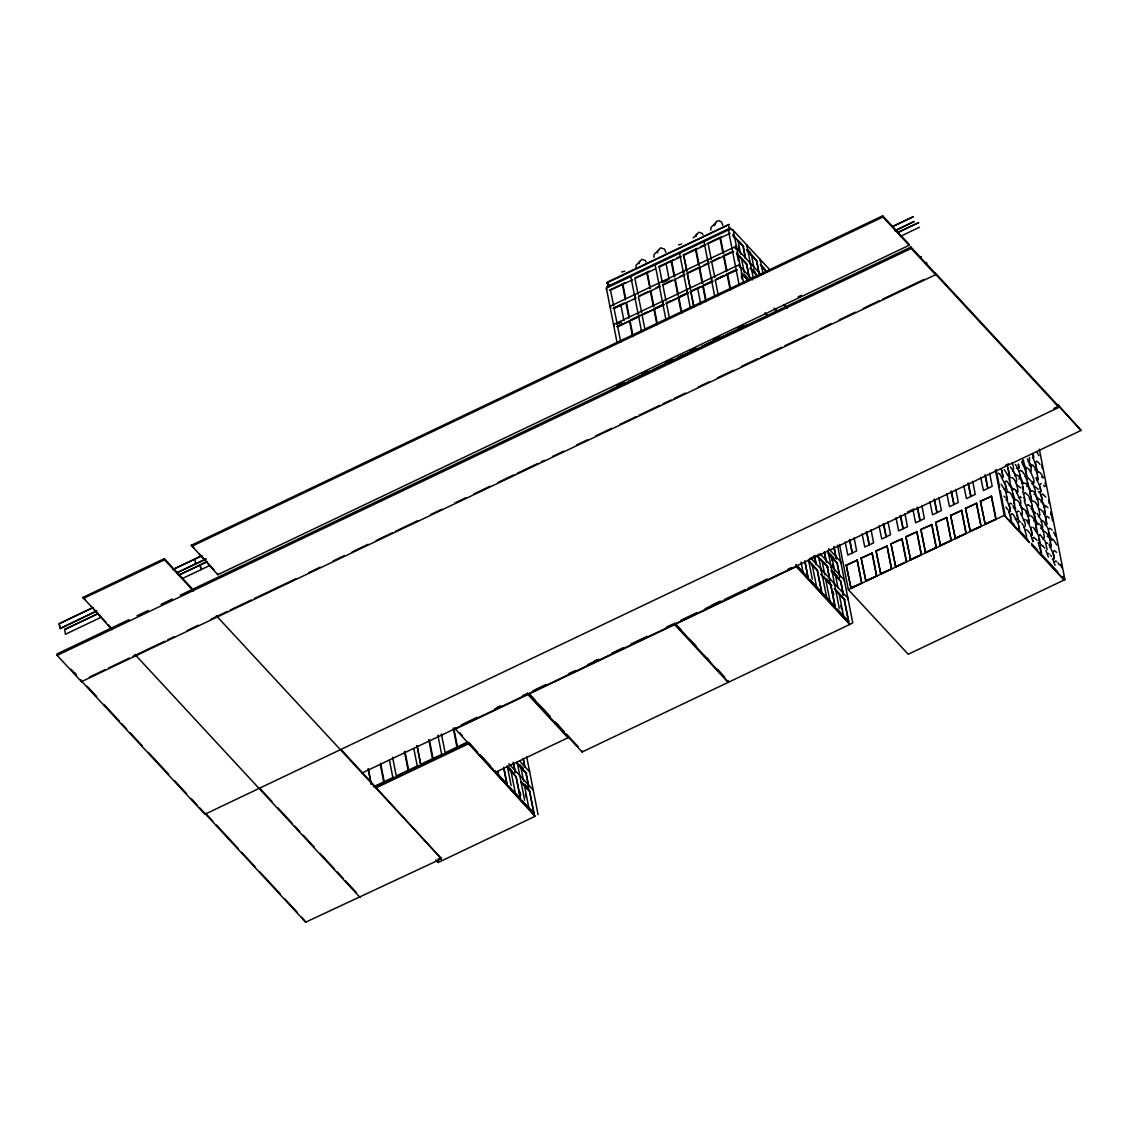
<?xml version="1.0" encoding="UTF-8"?>
<svg xmlns="http://www.w3.org/2000/svg" width="1138" height="1138" viewBox="0 0 1138 1138"><rect width="100%" height="100%" fill="white"/><g stroke="black" fill="none" stroke-linecap="round" stroke-linejoin="round"><path stroke-width="1.5" d="M639.143 263.703L639.272 261.939L641.86 259.364L645.26 260.446L646.043 261.996M657.522 252.835L657.679 250.801L660.652 247.856L664.564 249.094L665.901 252.465M696.072 236.576L696.214 234.798L698.803 232.237L702.203 233.318L702.971 234.869M714.451 225.708L716.428 221.284L718.903 220.658L721.492 221.967L722.829 225.338M635.943 267.572L636.185 265.069L640.21 261.285M653.852 257.288L654.122 254.4L658.746 250.061M710.781 230.161L711.065 227.273L715.688 222.934M693.127 237.942L697.139 234.158M1012.564 470.62L1013.517 469.453L1013.361 466.466L1012.137 462.441M1019.406 471.601L1020.672 470.279L1021.654 470.933M1012.436 489.994L1013.389 488.828M1036.434 461.388L1035.466 462.554L1035.623 465.542L1038.155 472.213M1012.279 497.192L1013.233 496.012L1011.853 489.013L1007.656 482.085M1027.002 479.34L1028.283 478.017L1032.066 482.099M1026.846 486.523L1027.813 485.357L1027.657 482.356L1025.11 475.684M1019.122 498.174L1020.402 496.851L1021.369 497.505M1026.718 505.898L1027.685 504.731M1018.254 522.683L1019.534 521.36L1020.516 522.015M1041.142 502.427L1042.095 501.261L1041.939 498.259L1039.407 491.588M1035.281 512.456L1034.328 513.636L1034.47 516.624L1037.671 524.618M1041.014 521.801L1041.967 520.635M1041.768 528.558L1042.721 527.378L1041.355 520.379L1037.145 513.451M1048.61 529.54L1049.89 528.217M1048.454 536.723L1049.421 535.557L1048.041 528.544L1043.845 521.617M1054.428 562.215L1055.708 560.892L1056.69 561.546M1001.767 477.462L1002.763 476.281L1001.383 469.283M1017.841 468.415L1018.823 467.234L1018.681 464.233M1009.378 485.201L1010.359 484.02L1008.979 477.007L1004.242 469.581M1032.408 457.761L1033.404 456.566L1033.261 453.578M1016.974 492.939L1017.955 491.744C1017.955 487.775 1014.555 474.603 1009.434 478.06L1009.577 481.061M1010.131 503.437L1009.15 504.632L1010.516 511.631M1023.716 493.963L1025.096 492.583L1028.467 495.741M1016.746 512.356L1018.126 510.99L1019.164 511.616M1039.791 484.916L1041.17 483.536M1031.312 501.687C1036.448 498.245 1039.848 511.403 1039.848 515.386L1038.468 516.752M1039.734 492.057L1040.715 490.862L1040.573 487.875L1035.893 477.633M1031.27 508.828L1032.251 507.648L1032.109 504.66L1029.036 496.837M1023.432 520.521L1024.428 519.341M1032.024 527.079L1031.042 528.26L1031.184 531.261M1038.638 535.998L1039.62 534.803M1038.581 543.139L1039.563 541.944L1039.421 538.957L1038.197 534.945L1033.46 527.52M1022.536 464.162L1023.56 462.967L1023.418 459.965M1014.612 475.897C1018.638 472.042 1021.796 482.014 1022.721 485.201M1029.179 465.243C1034.485 461.516 1037.87 474.831 1037.842 478.87L1036.832 480.065M1006.148 492.683C1011.44 488.956 1014.84 502.285 1014.797 506.31L1013.318 507.733M1015.565 482.555L1016.59 481.36L1016.447 478.358L1015.21 474.361L1010.501 466.921M1006.191 499.781L1007.201 498.586L1005.821 491.573L1001.127 484.134M1030.146 471.9L1031.156 470.691L1031.028 467.704L1027.415 458.77M1022.209 483.636C1027.514 479.909 1030.9 493.238 1030.872 497.263L1029.392 498.686M1036.789 472.967C1039.25 469.069 1042.493 476.111 1043.475 477.946M1021.398 515.244L1022.408 514.049C1022.436 510.009 1019.036 496.694 1013.745 500.421L1013.873 503.423M1036.505 499.539L1037.515 498.344M1028.041 516.325C1033.332 512.598 1036.732 525.912 1036.69 529.952L1035.68 531.147M1037.458 506.197L1038.468 505.002C1038.51 500.962 1035.111 487.647 1029.819 491.374L1029.947 494.361M1028.083 523.409L1029.093 522.214L1028.965 519.213M1044.101 507.264L1045.111 506.069M1044.143 514.362L1045.168 513.167C1044.812 507.719 1042.991 501.076 1037.984 498.117M1049.919 539.953C1052.394 536.041 1055.623 543.096 1056.619 544.931M1049.976 547.051L1050.986 545.842C1050.602 540.721 1048.752 532.541 1043.333 531.019M621.618 271.996L624.748 271.185M678.547 244.869L681.676 244.058M607.038 282.267L729.216 224.314M609.954 286.079L606.739 282.992L609.783 286.164M730.041 228.055L606.54 286.89L606.753 287.942L730.255 229.108L730.041 228.055L731.905 230.075M609.399 290.133L625.359 282.537M634.947 277.971L649.314 271.129M658.888 266.562L673.255 259.72M676.456 258.198L679.642 256.676M682.828 255.154L697.196 248.297M700.396 246.775L703.583 245.267M706.783 243.745L721.151 236.889M662.273 282.409L659.201 266.776L666.128 263.632M613.681 305.894L610.509 290.162L632.572 279.792M638.077 294.258L634.919 278.526L655.403 268.924M659.3 266.889L681.378 256.548M686.783 270.901L683.71 255.282L705.773 244.912M711.278 259.379L708.121 243.646L730.169 233.29M609.954 306.335L734.195 247.145L736.058 249.165L735.418 245.851M663.639 281.755L667.736 279.806M663.739 281.868L667.835 279.905M612.969 308.355L624.15 303.035M638.518 296.179L648.091 291.613M656.071 287.814L659.272 286.292M662.458 284.77L672.046 280.204M680.026 276.406L683.213 274.884M686.413 273.362L700.78 266.52M703.967 264.998L707.167 263.475M710.354 261.953L719.927 257.387M723.128 255.865L731.108 252.067M733.128 235.637L743.228 246.263L745.603 258.411M617.251 324.102L613.979 308.256L620.807 304.998L623.965 320.731M614.093 308.37L636.142 298.014M665.958 300.745L662.885 285.112L684.948 274.756M690.353 289.123L687.295 273.49L709.344 263.134M714.849 277.601L711.691 261.868L733.754 251.512M613.524 324.558L737.765 265.353M617.038 323.875L621.135 321.926M617.137 323.989L621.234 322.026M616.554 326.563L622.927 323.519M630.921 319.721L637.294 316.677M640.495 315.155L646.882 312.111M654.862 308.313L662.842 304.515M666.029 302.993L670.823 300.702M678.803 296.904L686.783 293.092M689.984 291.584L699.557 287.018M702.758 285.496L710.738 281.683M717.125 278.654L723.512 275.609M726.698 274.087L734.679 270.275M736.699 253.845L746.798 264.471L749.174 276.619M620.822 342.325L617.664 326.592L639.627 316.122M644.89 328.953L642.06 314.956L664.023 304.5M669.286 317.331L666.47 303.334L688.419 292.864M690.752 291.584L712.929 281.342L690.752 291.584L693.924 307.331M718.434 295.809L715.261 280.076L737.225 269.621M617.763 326.691L639.727 316.222M664.123 304.6L642.06 314.956M688.518 292.978L666.47 303.334M737.324 269.72L715.261 280.076M746.599 250.175L756.699 260.801L759.074 272.949M191.326 545.244L882.675 215.822L908.878 244.101L909.106 245.282L217.742 574.704L191.326 545.244L193.702 547.819M112.093 629.755L82.96 597.393L164.299 558.63L193.204 589.825M191.554 546.425L882.917 217.002L909.106 245.282M83.202 598.56L164.526 559.811L193.432 591.006M95.407 611.732L60.158 628.532L59.162 623.667L92.804 607.635M172.919 569.469L201.767 555.728M92.861 607.692L59.176 623.766L60.229 628.361M172.933 569.541L201.81 555.785M96.929 610.793L60.158 628.532M205.95 558.943L177.059 572.727L205.978 559.057M894.895 230.687L914.17 221.497L894.966 230.758M98.224 613.496L64.553 629.556L98.238 613.581M207.187 561.575L178.31 575.344L207.201 561.66M65.463 634.25L100.77 617.422M182.436 578.517L209.719 565.501M900.272 236.476L919.476 227.216M798.193 296.847L801.408 295.311M616.981 386.109L623.382 383.065M641.633 374.359L648.02 371.315M665.588 362.951L671.961 359.907M689.528 351.542L695.915 348.498M713.469 340.134L719.856 337.09M737.424 328.726L743.811 325.681M677.281 358.086L683.995 354.7M626.042 382.496L610.181 390.05M650.438 370.874L628.475 381.33M674.834 359.238L652.885 369.708M677.167 357.958L697.679 348.37M701.677 346.45L723.64 335.995M746.471 325.112L726.087 334.828M129.007 619.641L56.9 653.994L57.17 655.403L81.495 681.662L935.536 274.727L935.166 272.85L1081.1 430.406L362.026 773.029M137.015 615.814L148.225 610.48M161.055 604.363L172.265 599.029M180.273 595.202L910.926 247.06L935.251 273.319M57.17 655.403L911.211 248.468L935.536 274.727M89.376 677.138L105.393 669.5M108.608 667.978L129.433 658.049M132.634 656.526L164.683 641.263M167.883 639.727L174.299 636.683M187.116 630.566L198.325 625.231M211.142 619.115L227.173 611.476M230.374 609.954L251.199 600.025M254.414 598.503L296.065 578.659M308.896 572.542L320.105 567.208M332.922 561.091L344.145 555.742M352.154 551.93L368.171 544.291M376.18 540.479L392.212 532.84M395.412 531.318L417.845 520.635M430.662 514.518L441.885 509.184M454.702 503.067L465.911 497.719M473.92 493.906L489.952 486.267M497.96 482.455L513.978 474.816M517.193 473.294L538.018 463.365M541.219 461.843L544.433 460.321M552.442 456.494L563.651 451.16M576.468 445.043L587.692 439.695M595.7 435.882L611.732 428.244M619.741 424.431L635.758 416.793M638.959 415.27L659.798 405.341M662.999 403.819L671.007 400.007M674.208 398.471L685.432 393.136M698.248 387.02L709.472 381.671M717.481 377.859L733.498 370.22M741.507 366.408L757.538 358.769M760.739 357.247L781.564 347.318M784.779 345.796L807.212 335.113M820.029 328.996L831.238 323.647M839.247 319.835L855.278 312.196M863.287 308.384L879.304 300.745M882.519 299.223L924.17 279.379M1053.831 408.457L1058.653 406.166M81.367 680.965L204.854 814.267L1058.881 407.347L1058.44 405.114M496.637 707.736L499.852 706.2M594.548 661.078L597.763 659.556M711.719 605.26L719.742 601.433M809.63 558.602L816.06 555.543M907.541 511.944L913.97 508.885M1005.451 465.3L1008.666 463.763M461.431 724.806L477.206 717.296M494.546 709.031L500.848 706.015M522.925 695.503L527.648 693.255L582.101 751.99L728.164 682.387L727.907 681.093M533.153 690.638L545.984 684.507M568.459 673.81L574.875 670.751M587.72 664.635L598.958 659.272M611.803 653.155L623.041 647.807M631.064 643.98L647.109 636.327M666.37 627.152L672.8 624.093M681.121 620.125L697.082 612.514M705.076 608.716L721.037 601.106M724.223 599.584L744.977 589.697M748.178 588.175L767.325 579.043M788.079 569.156L791.28 567.634M455.129 727.808L455.385 729.102L527.904 694.536L567.947 737.765L495.428 772.318L495.172 771.038M528.587 694.223L674.649 624.62L728.164 682.387M674.99 624.463L796.316 566.653L849.83 624.421L728.505 682.231L674.734 623.169M1028.311 461.729L1029.591 460.406L1029.435 457.405M1007.5 475.044L1008.979 473.636L1007.599 466.623M1026.874 467.633L1025.494 469.012L1025.637 472M808.449 561.006L817.44 570.437L821.778 592.528L809.474 579.527M817.24 556.141L827.34 566.767L830.071 580.664M828.251 553.665L837.241 563.097L839.958 576.994M1034.997 469.894L1036.277 468.572L1036.121 465.584L1032.92 457.576M796.003 564.989L808.122 578.076L804.964 560.991M1018.923 478.942L1020.203 477.619L1020.046 474.631M373.42 786.827L393.819 777.112M416.992 745.632L420.662 764.323L442.725 753.968M467.021 742.232L445.157 752.801L441.388 734.01M1025.054 476.338L1026.433 474.973L1026.291 471.971L1021.597 461.744M375.768 786.586L467.917 742.673L535.159 816.273L438.23 862.462L435.84 859.873M376.024 787.88L468.173 743.968M846.203 565.031L857.341 560.195L861.836 583.097L850.996 588.275L846.203 565.031L850.996 588.275M861.11 557.933L872.249 553.082L876.744 575.999L865.904 581.162L861.11 557.933L865.904 581.162M876.018 550.82L887.171 545.984L891.666 568.886L880.812 574.064L876.018 550.82L880.812 574.064M890.94 543.722L902.078 538.871L906.573 561.788L895.734 566.952L890.94 543.722L895.734 566.952M905.848 536.61L916.986 531.773L921.481 554.69L910.642 559.853L905.848 536.61L910.642 559.853M920.756 529.511L931.894 524.661L936.403 547.577L925.55 552.741L920.756 529.511L931.894 524.661M935.664 522.399L946.816 517.562L951.311 540.479L940.457 545.643L935.664 522.399L946.816 517.562M950.586 515.301L961.724 510.45L966.219 533.366L955.379 538.53L950.586 515.301L955.379 538.53M965.493 508.188L976.632 503.352L981.127 526.268L970.287 531.432L965.493 508.188L970.287 531.432M980.401 501.09L991.554 496.239L996.049 519.156L985.195 524.319L980.401 501.09L985.195 524.319M1004.356 489.61L1005.636 488.287L1005.48 485.3L1000.06 474.361M846.501 565.358L857.341 560.195M861.409 558.246L872.249 553.082M876.317 551.148L887.171 545.984M892.775 543.295L902.078 538.871M906.147 536.937L915.436 532.513M950.884 515.614L961.724 510.45M965.792 508.515L976.632 503.352M980.7 501.403L991.554 496.239M1017.102 485.044L1020.871 488.003M1034.655 486.339L1038.283 489.354M820.811 574.363L830.911 584.989L835.249 607.08L822.945 594.079M831.821 571.873L840.811 581.319L843.543 595.202M1034.129 494.404L1035.409 493.081L1035.253 490.094L1032.721 483.422M1019.563 505.073L1020.843 503.75L1020.686 500.763L1015.267 489.824M1008.695 511.958L1010.075 510.578L1009.932 507.591L1006.305 498.672M850.698 587.948L861.836 583.097M865.605 580.849L876.744 575.999M880.513 573.737L891.666 568.886M895.435 566.639L906.573 561.788M910.343 559.526L921.481 554.69M925.251 552.428L936.403 547.577M940.159 545.315L951.311 540.479M955.081 538.217L966.219 533.366M969.989 531.105L981.127 526.268M984.896 524.006L996.049 519.156M839.488 544.433L848.351 589.64L1005.067 514.973L1000.288 490.634M1021.44 507.392L1025.352 510.293L1028.539 517.875M834.282 588.901L844.382 599.527L848.72 621.618L837.525 609.812M1026.248 513.238L1027.529 511.915L1027.372 508.928L1024.172 500.933M1038.994 508.672C1044.2 510.578 1046.163 518.373 1046.533 523.551L1045.153 524.917M495.186 771.208L507.107 784.395L495.912 772.574M497.889 771.45L498.373 774.921L497.704 771.536M1033.845 520.976L1035.125 519.653L1034.968 516.666L1031.312 507.761M1023.901 527.42L1025.281 526.055L1025.139 523.053L1020.459 512.825M1025.893 529.682L1027.201 530.18M507.249 767.41L516.239 776.841L520.578 798.933L508.273 785.931L520.578 798.933M517.15 763.74L526.14 773.171L528.871 787.069M1030.587 535.585L1031.967 534.22L1031.825 531.218L1028.183 522.314L1025.85 519.782M849.361 624.478L852.746 622.87L837.511 545.202M1042.821 539.099L1044.3 537.677C1044.328 533.651 1040.929 520.322 1035.637 524.049L1035.765 527.05M520.72 781.948L529.711 791.394L534.049 813.485L521.745 800.469M1047.785 553.31L1049.094 553.822M1052.479 559.227L1053.859 557.848L1053.717 554.86L1049.037 544.618M199.819 807.923L305.653 922.178L441.444 858.763L341.286 749.7M438.03 859.105L441.217 857.583M1039.35 449.211L1064.94 579.612L908.224 654.279L848.351 589.64M1045.58 505.855L1047.998 507.648M1016.405 467.974L1017.443 468.6M1031.611 483.437L1032.65 484.077L1034.029 482.697L1033.887 479.71L1030.246 470.791L1027.913 468.273M1038.297 491.616L1039.335 492.242M1010.53 503.252L1011.568 503.878M1015.267 519.056L1016.305 519.682L1017.685 518.316L1017.543 515.315L1012.848 505.087M1040.018 534.618L1045.097 541.076L1047.173 549.682M1046.704 542.783L1047.742 543.423M1036.746 461.231L1037.728 461.886M1041.611 476.964L1042.593 477.633M998.51 473.209L999.477 473.863M1007.087 481.602L1006.106 480.947L1004.826 482.27L1007.514 491.929M1013.702 488.671L1014.683 489.34M1027.998 504.575L1028.98 505.229M1042.28 520.479L1043.262 521.133M1040.473 528.046L1041.455 528.701M1047.159 536.226L1048.141 536.88M1012.905 514.291L1011.924 513.622L1010.658 514.945L1010.8 517.946M1050.872 528.871L1052.138 530.08M1042.949 546.112L1041.426 544.988L1040.146 546.311L1041.512 553.324M1049.321 518.06L1046.988 516.225L1045.609 517.591L1046.988 524.604M1003.958 496.154L1005.252 497.349M1056.633 552.357L1054.3 550.522L1052.92 551.887L1054.3 558.9M1038.297 462.369L1040.061 464.404M1022.237 471.416L1024.456 474.361M1029.549 505.727L1030.246 506.453M1005.878 507.036L1008.112 509.98M1013.474 514.774L1018.496 524.376M1042.977 546.14L1044.741 548.175M1027.77 530.678L1030.004 533.608M921.126 256.69L921.04 257.06M926.503 262.48L926.545 263.006M920.827 256.832L921.41 257.558M935.393 274.03L1058.881 407.347M987.713 488.316L984.925 475.015M1009.861 520.151L1014.641 525.315M1018.24 529.198L1027.813 539.54M1031.412 543.409L1037.401 549.882M1039.791 552.471L1057.757 571.859M1062.536 577.023L1064.94 579.612M995.451 470.122L1004.257 515.358L1029.463 542.485M1031.867 545.059L1064.186 579.967L1063.504 576.497L1064.13 579.996L1031.796 545.102M1004.257 515.358L1029.392 542.513M732.246 229.264L769.914 269.919M748.306 250.289L750.682 252.864M739.046 241.313L743.811 246.448M747.382 250.303L754.508 257.999M761.649 265.709L765.205 269.564M733.299 235.552L743.228 246.263M746.77 250.09L756.699 260.801M760.241 264.628L766.856 271.769M761.166 265.908L766.685 271.854M970.771 496.396L967.983 483.095M735.617 247.259L761.208 274.884M753.072 269.791L755.447 272.352M739.06 255.68L747.382 264.67M752.133 269.806L755.703 273.646M736.869 253.76L746.798 264.471M750.34 268.298L756.955 275.439M783.897 304.529L787.212 308.099M750.17 268.383L757.88 276.719M783.726 304.614L787.027 308.185M739.188 265.467L752.503 279.834M744.167 274.23L748.576 278.995M742.63 273.888L748.576 280.318M774.736 308.554L777.112 311.129M741.549 273.163L748.164 280.304M774.011 308.199L777.311 311.769M741.379 273.248L747.993 280.389M774.935 309.479L777.14 311.855M953.815 504.461L951.041 491.161M765.205 313.064L767.41 315.439M765.035 313.149L767.24 315.525M936.873 512.541L934.085 499.241M683.71 255.282L686.883 271.015M919.931 520.607L917.143 507.32M687.295 273.49L690.453 289.223M697.679 288.44L700.752 304.059M902.989 528.686L900.201 515.386M669.101 279.151L666.043 263.532M660.453 286.278L638.489 296.748L641.647 312.481M886.047 536.766L883.259 523.466M650.054 288.583L646.74 272.693M869.091 544.832L866.303 531.531M852.149 552.912L849.361 539.611M828.649 548.672L840.769 561.759M829.261 553.04L834.026 558.175M828.322 553.04L833.087 558.175M828.421 553.58L837.241 563.097M819.943 553.637L844.126 579.754L844.481 581.561M832.831 571.248L837.596 576.383M820.014 558.417L828.336 567.407M831.906 571.262L839.033 578.958M817.425 556.055L827.34 566.767M830.896 570.607L840.811 581.319M811.238 558.587L847.91 598.19M826.899 579.199L830.47 583.04M809.317 561.233L817.639 570.209M823.585 576.639L831.906 585.615M836.658 590.75L844.993 599.74M808.62 560.92L817.44 570.437M820.996 574.277L830.911 584.989M834.467 588.815L844.382 599.527M823.329 593.894L826.7 597.521L818.037 554.192M796.187 564.903L808.307 577.99M809.659 579.441L821.778 592.528M823.144 593.979L835.249 607.08M836.601 608.531L848.72 621.618M675.929 624.449L680.68 629.584M689.002 638.574L696.143 646.27M706.84 657.835L709.216 660.396M717.552 669.386L724.678 677.082M675.588 624.606L681.534 631.035M688.675 638.731L695.802 646.441M704.123 655.417L710.069 661.847M717.21 669.542L724.337 677.252M529.526 694.208L535.472 700.624M539.028 704.479L549.739 716.03M556.866 723.74L564.007 731.435M566.383 734.01L578.275 746.841M558.289 725.418L554.747 721.862L563.538 731.407M528.871 693.981L539.896 705.887M541.247 707.338L550.067 716.855M519.938 761.322L529.668 771.834M519.952 764.722L523.252 768.292M518.373 764.352L526.752 773.385M517.321 763.655L526.14 773.171M508.842 763.712L533.238 790.042M524.618 784.125L527.932 787.695M508.53 767.069L512.128 770.938M526.481 786.429L528.871 789.018M507.591 767.069L513.579 773.527M521.944 782.56L530.322 791.607M507.42 767.325L516.239 776.841M520.891 781.863L529.711 791.394M459.837 732.886L462.199 735.433M469.269 743.057L477.505 751.962M479.866 754.508L490.464 765.945M496.31 772.418L498.558 774.85M468.045 742.218L476.85 751.734M481.516 756.756L493.636 769.857M521.929 800.398L534.049 813.485M475.584 750.625L477.789 753.015M455.385 729.102L535.159 816.273M420.662 764.323L417.091 745.746M418.215 765.49L396.266 775.96L392.596 757.254M199.662 554.249L213.944 569.669M195.636 563.751L194.826 559.128M200.999 569.555L200.203 564.932L201.056 569.612M216.305 615.701L441.444 858.763M82.96 597.393L85.378 599.982M91.396 606.483L105.848 622.088M108.252 624.691L111.865 628.589M260.047 788.563L271.982 801.451M278.013 807.952L292.452 823.556M294.87 826.145L299.735 831.409M303.291 835.249L314.173 846.999M320.148 853.443L334.6 869.048M337.004 871.637L343.036 878.152M345.426 880.741L356.265 892.448M134.967 654.45L360.106 897.512M64.695 629.57L65.449 634.151M205.608 813.343L212.834 821.124M216.433 825.022L238.084 848.393M241.697 852.291L254.926 866.573M259.734 871.779L280.19 893.842M284.998 899.048L297.032 912.022M301.84 917.228L305.653 922.178M87.128 686.257L96.716 696.612M103.914 704.379L119.49 721.208M121.894 723.796L126.688 728.974M130.287 732.844L142.278 745.788M148.267 752.261L168.652 774.267M174.64 780.739L186.632 793.684M191.426 798.862L197.429 805.334M70.954 669.172L76.587 675.247M1045.879 497.093L1042.564 493.906L1041.298 495.229L1042.664 502.242L1045.097 507.135M1015.324 464.418L1016.86 466.623M1057.956 562.769L1059.492 564.974M1050.36 555.031L1051.427 556.34M1037.131 540.436L1033.816 537.264L1032.536 538.587L1032.692 541.574M1021.782 523.238L1023.318 525.443M1043.489 485.371L1044.542 486.694M1026.234 468.998L1022.621 460.065M1037.216 452.398L1038.937 455.698M1033.958 511.403L1035.096 513.608M1012.066 487.761L1013.204 489.966M1031.682 466.708L1029.236 461.829M1037.5 499.397L1035.068 494.518M1030.815 491.232L1027.159 482.327M1023.218 483.494L1019.548 474.589M1053.674 532.299L1055.637 536.283M1017.514 467.96L1019.648 473.294M1051.953 540.522L1048.767 532.527M1042.38 528.814L1043.702 531.46M1013.176 470.876L1015.139 474.859M1052.55 558.573L1055.082 565.245M1029.406 515.571L1027.273 510.237M1045.865 550.408L1048.397 557.079M1020.487 505.172L1022.465 509.155M1038.254 542.67L1040.943 552.328M1015.124 499.667L1012.578 492.996M1030.658 534.945L1033.19 541.617M1023.972 526.766L1026.661 536.439M1008.766 511.303L1011.454 520.962M1027.571 477.619L1026.049 473.337M1033.389 510.293L1031.867 506.026M1022.578 491.317L1024.1 495.585M1040.701 544.59L1038.781 538.985M1010.8 485.073L1011.497 486.666M1018.823 520.962L1016.888 515.358M1031.782 500.023L1030.359 495.699M1037.6 532.698L1036.177 528.388M1009.89 476.381L1007.927 467.732M1015.124 507.42L1015.708 509.07M1037.33 477.306L1038.155 479.98M1044.229 510.265L1045.481 514.276M1050.061 542.954L1051.299 546.965M1022.351 486.637L1023.588 490.649M1028.169 519.312L1029.406 523.324M1006.689 497.022L1007.514 499.696M1032.607 453.607L1033.845 457.618M1039.933 487.903L1041.156 491.915M1032.735 481.516L1033.56 484.191M1018.041 464.276L1019.264 468.287M1023.859 496.95L1025.096 500.962M1031.583 532.598L1032.408 535.273M1016.675 490.563L1017.486 493.238M1003.204 477.334L1001.824 470.321M1018.41 525.671L1019.634 529.696M1081.1 430.406L1057.899 404.616L1058.084 405.569M1041.683 465.214L1042.365 468.685M1045.082 482.597L1045.765 486.082M1048.496 499.995L1049.179 503.465M1050.886 512.157L1052.593 520.848M1061.128 564.32L1061.811 567.791L1061.057 564.348M1050.815 512.185L1051.498 515.67M996.191 469.766L999.605 487.149M989.647 473.266L992.208 486.324L983.403 490.521L980.7 477.32M991.255 495.926L995.75 518.828M985.366 475.158L987.926 488.216M972.706 481.346L975.266 494.39L966.461 498.6L963.758 485.4M976.333 503.024L980.828 525.941M926.759 263.234L926.218 262.736M968.424 483.237L970.984 496.282M921.097 256.477L921.183 257.202M910.926 247.06L911.211 248.468M961.425 510.123L965.92 533.039M955.764 489.411L958.324 502.47L949.505 506.666L946.816 493.465M951.482 491.303L954.042 504.362M946.517 517.235L951.012 540.152M938.822 497.491L941.382 510.549L932.563 514.746L929.874 501.545M882.675 215.822L882.917 217.002M934.526 499.383L937.086 512.441M936.29 524.362L940.457 545.643M931.595 524.334L936.09 547.25M921.865 505.557L924.44 518.615L915.621 522.811L912.932 509.611M917.584 507.448L920.144 520.507M921.382 531.46L925.55 552.741M916.687 531.446L921.183 554.362M904.923 513.636L907.484 526.695L898.679 530.891L895.976 517.69M900.642 515.528L903.202 528.587M901.78 538.544L906.275 561.461M887.981 521.716L890.542 534.76L881.737 538.971L879.034 525.77M883.7 523.608L886.26 536.652M886.872 545.657L891.367 568.573M871.039 529.782L873.6 542.84L864.78 547.037L862.092 533.836M871.95 552.755L876.445 575.672M866.743 531.674L869.318 544.732M854.097 537.861L856.658 550.92L847.838 555.116L845.15 541.916M857.042 559.868L861.537 582.784M849.802 539.753L852.362 552.812M840.555 561.532L840.911 563.353M847.71 597.962L848.066 599.769M849.83 624.421L796.059 565.358L796.316 566.653M833.998 546.624L836.387 558.772M833.827 546.709L836.217 558.858M837.056 563.182L839.787 577.08M840.641 581.404L843.358 595.288M844.211 599.612L848.535 621.704M831.992 557.293L834.709 571.176M835.562 575.501L837.952 587.663M839.133 593.709L843.471 615.8M831.366 557.307L832.049 560.778M832.731 564.249L833.414 567.72M840.854 605.629L841.523 609.029M827.938 550.522L839.275 608.318M830.655 565.202L831.01 567.023M834.239 583.424L834.595 585.231M833.087 591.618L833.756 595.018M824.453 552.03L826.487 562.457M824.268 552.115L825.975 560.792M827.17 566.852L829.545 579.014M830.74 585.074L835.064 607.166M822.091 560.963L824.822 574.846M825.662 579.171L830 601.262M760.212 259.464L763.143 274.358M760.013 259.236L760.369 261.043M820.768 568.872L821.124 570.693M814.552 555.7L816.259 564.391M756.514 260.887L758.904 273.035M814.367 555.785L816.074 564.462M817.269 570.522L821.593 592.614M751.45 254.983L754.167 268.881M812.191 564.633L816.529 586.724M746.741 244.912L753.242 278.028M808.464 559.498L812.333 579.228M746.542 244.698L746.898 246.505M750.113 262.906L750.468 264.713M743.043 246.334L745.433 258.497M746.613 264.557L749.003 276.705M804.794 561.077L808.122 578.076M737.979 240.445L740.696 254.329M741.549 258.653L744.266 272.551M801.052 561.987L803.058 572.172M738.377 245.666L739.06 249.137M733.27 230.374L743.669 283.362M733.142 234.257L733.797 237.572M736.713 252.48L738.334 260.758M738.989 264.059L739.643 267.373M741.265 275.652L741.919 278.966M729.572 229.762L728.533 224.84L607.976 282.423L608.617 285.638M728.377 229.99L739.103 284.642M720.51 237.913L723.583 253.546M724.081 256.135L726.812 270.019M727.666 274.343L730.383 288.241M719.941 237.814L723.014 253.447M723.512 256.022L726.585 271.655M727.097 274.244L730.155 289.863M707.936 259.663L708.291 261.47M711.506 277.871L711.862 279.678M703.981 241.626L714.707 296.264M696.115 249.549L699.173 265.168M699.685 267.757L702.758 283.39M703.256 285.979L706.328 301.598M695.546 249.435L698.604 265.069M699.116 267.658L702.189 283.277M702.687 285.866L705.759 301.499M690.965 291.812L694.024 307.445M683.525 271.285L683.881 273.092M687.096 289.493L687.452 291.314M679.585 253.248L690.297 307.886M671.705 261.171L674.777 276.804M675.289 279.393L678.348 295.012M678.86 297.601L681.918 313.235M671.136 261.071L674.208 276.69M674.72 279.279L677.779 294.913M678.291 297.487L681.349 313.121M659.13 282.907L659.485 284.713M662.7 301.129L663.056 302.936M655.175 264.87L665.901 319.522M728.249 680.937L728.505 682.231M647.309 272.793L650.381 288.426M650.879 291.015L653.952 306.648M654.45 309.223L657.181 323.121M650.31 290.901L653.383 306.535M653.895 309.123L656.953 324.743M634.734 294.543L635.075 296.349M638.304 312.751L638.66 314.557M630.779 276.506L641.505 331.144M622.913 284.429L625.63 298.312M626.483 302.637L629.214 316.535M630.054 320.859L633.126 336.478M622.344 284.315L625.402 299.948M625.914 302.537L628.987 318.156M629.485 320.745L632.557 336.379M674.393 623.325L674.649 624.62M608.176 286.691L607.55 283.476L608.005 286.776M610.324 306.165L610.679 307.971M613.894 324.373L614.25 326.193M606.383 288.127L617.095 342.766M606.383 288.711L606.582 289.777M581.845 750.696L582.101 751.99M567.691 736.471L567.947 737.765M527.648 693.255L527.904 694.536M526.738 756.926L538.089 814.723M523.252 758.434L524.959 767.112M523.067 758.52L524.774 767.197M525.969 773.257L528.345 785.419M529.54 791.479L533.878 813.57M520.891 767.353L523.622 781.251M524.462 785.576L528.8 807.667M525.514 794.082L526.183 797.482M517.164 762.261L524.618 800.185M520.08 791.977L520.749 795.377M513.693 763.84L515.4 772.517M513.181 762.19L515.215 772.602M516.069 776.927L520.407 799.018M510.99 771.038L515.329 793.129M507.264 765.888L511.147 785.633M503.778 767.396L507.107 784.395M503.593 767.481L506.936 784.48M453.792 728.277L457.462 746.969M453.223 728.164L456.893 746.855M437.888 735.162L441.43 753.256M429.382 739.899L433.052 758.591M428.813 739.8L432.483 758.491M437.974 861.167L438.23 862.462M413.805 748.434L417.034 764.878M404.986 751.535L408.656 770.227M404.417 751.421L408.087 770.113M389.409 760.056L392.638 776.514M380.59 763.157L384.26 781.849M380.348 764.75L383.691 781.735M368.285 768.989L371.287 784.281M368.186 768.89L371.187 784.182M217.514 573.524L217.742 574.704M164.299 558.63L164.526 559.811M204.612 813.101L204.854 814.267M81.125 679.784L81.495 681.662M75.407 673.141L75.606 674.194M1018.908 525.713L1019.051 528.701M1024.513 496.922L1024.655 499.923M1023.133 486.538L1023.275 489.525M913.188 216.746L892.363 226.661L913.188 216.746M918.608 222.593L897.74 232.55L918.622 222.678"/></g></svg>
